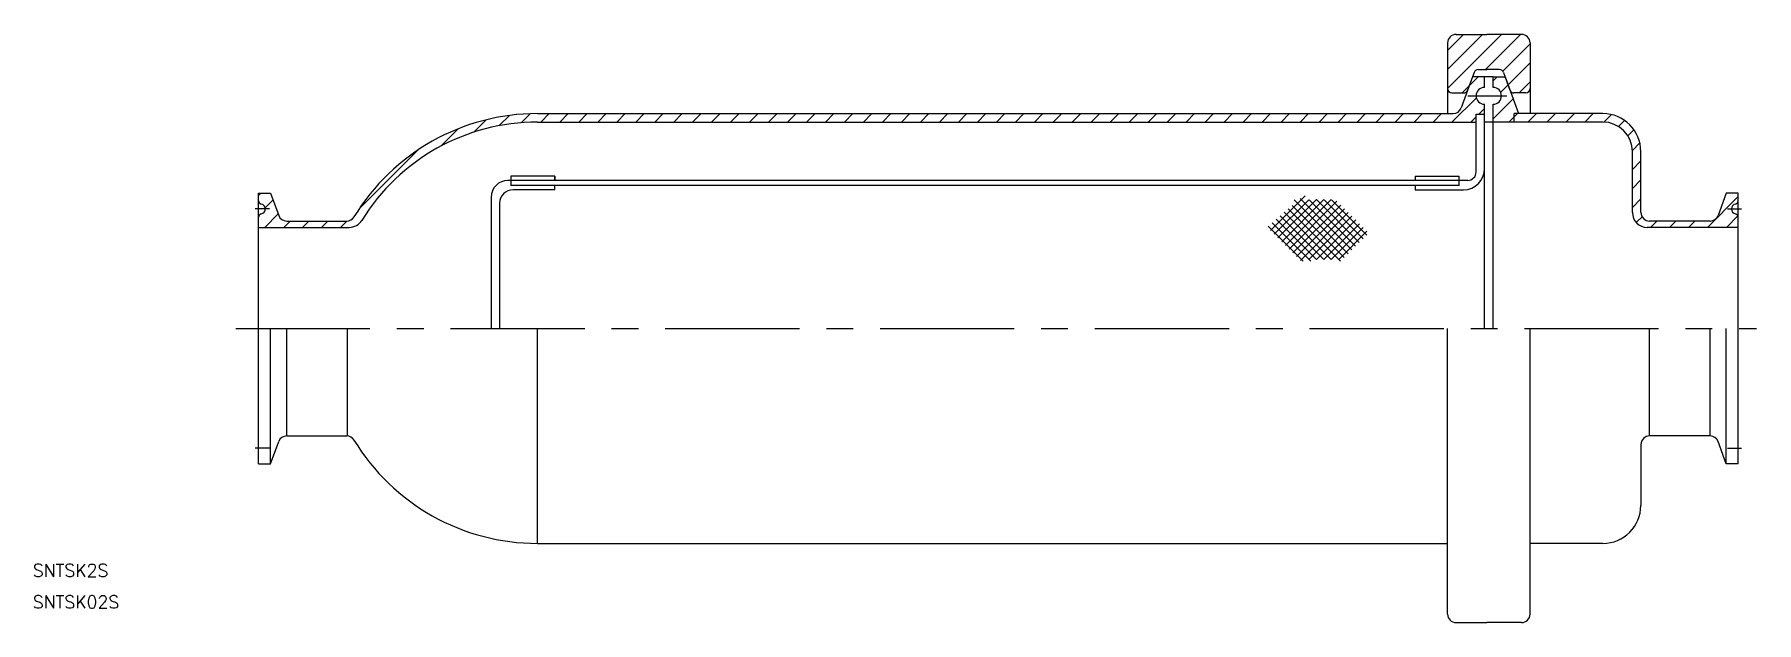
# Model space of a CAD drawing. Extents: x -53 to 354, y -70 to 69.
import ezdxf

# ---------------------------------------------------------------- set-up
doc = ezdxf.new("R2010")
doc.units = 0
doc.linetypes.add('CENTER', pattern=[50.8, 31.75, -6.35, 6.35, -6.35])
doc.layers.get('0').update_dxf_attribs({"linetype": 'CONTINUOUS'})
doc.layers.add('CENTER', color=1, linetype='CENTER')
doc.styles.get("Standard").update_dxf_attribs({"font": 'txt.shx', "height": 3, "bigfont": 'bigfont.shx'})

msp = doc.modelspace()

# ---------------------------------------------------------------- linework, layer by layer
at = {"color": 3, "linetype": 'CONTINUOUS'}
for p, q in [((281.25, 65.72), (285.03, 69.5)), ((281.25, 61.23), (289.52, 69.5)), ((281.25, 56.74), (294.01, 69.5)), ((290.18, 61.19), (298.5, 69.5)), ((294.32, 60.83), (300.75, 67.26)), ((295.56, 57.58), (300.75, 62.77)), ((284.68, 55.69), (286.36, 57.36)), ((286.38, 57.38), (288.5, 59.5)), ((292, 58.51), (292.99, 59.5)), ((293.82, 55.84), (295.55, 57.57)), ((298.15, 55.69), (300.75, 58.28)), ((282.29, 48.8), (288.05, 54.56)), ((292, 49.53), (296.75, 54.28)), ((50.89, 46.4), (53.8, 49.31)), ((56.93, 47.95), (59.34, 50.36)), ((62.12, 48.65), (64.24, 50.77)), ((66.76, 48.8), (68.76, 50.8)), ((71.25, 48.8), (73.25, 50.8)), ((75.74, 48.8), (77.74, 50.8)), ((80.23, 48.8), (82.23, 50.8)), ((84.72, 48.8), (86.72, 50.8)), ((89.21, 48.8), (91.21, 50.8)), ((93.7, 48.8), (95.7, 50.8)), ((98.19, 48.8), (100.19, 50.8)), ((102.68, 48.8), (104.68, 50.8)), ((107.17, 48.8), (109.17, 50.8)), ((111.66, 48.8), (113.66, 50.8)), ((116.15, 48.8), (118.15, 50.8)), ((120.64, 48.8), (122.64, 50.8)), ((125.13, 48.8), (127.13, 50.8)), ((129.62, 48.8), (131.62, 50.8)), ((134.11, 48.8), (136.11, 50.8)), ((138.6, 48.8), (140.6, 50.8)), ((143.09, 48.8), (145.09, 50.8)), ((147.58, 48.8), (149.58, 50.8)), ((152.07, 48.8), (154.07, 50.8)), ((156.56, 48.8), (158.56, 50.8)), ((161.05, 48.8), (163.05, 50.8)), ((165.54, 48.8), (167.54, 50.8)), ((170.03, 48.8), (172.03, 50.8)), ((174.52, 48.8), (176.52, 50.8)), ((179.01, 48.8), (181.01, 50.8)), ((183.5, 48.8), (185.5, 50.8)), ((187.99, 48.8), (189.99, 50.8)), ((192.48, 48.8), (194.48, 50.8)), ((196.97, 48.8), (198.97, 50.8)), ((201.46, 48.8), (203.46, 50.8)), ((205.95, 48.8), (207.95, 50.8)), ((210.44, 48.8), (212.44, 50.8)), ((214.93, 48.8), (216.93, 50.8)), ((219.42, 48.8), (221.42, 50.8)), ((223.91, 48.8), (225.91, 50.8)), ((228.41, 48.8), (230.41, 50.8)), ((232.9, 48.8), (234.9, 50.8)), ((237.39, 48.8), (239.39, 50.8)), ((241.88, 48.8), (243.88, 50.8)), ((246.37, 48.8), (248.37, 50.8)), ((250.86, 48.8), (252.86, 50.8)), ((255.35, 48.8), (257.35, 50.8)), ((259.84, 48.8), (261.84, 50.8)), ((264.33, 48.8), (266.33, 50.8)), ((268.82, 48.8), (270.82, 50.8)), ((273.31, 48.8), (275.31, 50.8)), ((277.8, 48.8), (279.8, 50.8)), ((286.78, 48.8), (288, 50.02)), ((288.64, 50.66), (290, 52.02)), ((295.76, 48.8), (297, 50.04)), ((297, 50.04), (297.76, 50.8)), ((297.76, 50.8), (297.95, 50.99)), ((300.25, 48.8), (302.25, 50.8)), ((304.74, 48.8), (306.74, 50.8)), ((309.23, 48.8), (311.23, 50.8)), ((313.72, 48.8), (315.72, 50.8)), ((318.2, 48.8), (319.98, 50.57)), ((321.65, 47.75), (323.09, 49.19)), ((43.08, 43.08), (47.19, 47.19)), ((323.9, 45.51), (325.34, 46.95)), ((23.82, 28.31), (37.69, 42.18)), ((324.96, 42.08), (326.72, 43.85)), ((324.96, 37.59), (326.96, 39.6)), ((324.96, 33.1), (326.97, 35.12)), ((0, 31.43), (0.57, 32)), ((1.57, 28.51), (3.44, 30.38)), ((324.96, 28.61), (326.98, 30.63)), ((342.7, 23.9), (350, 31.2)), ((1.45, 23.9), (4.64, 27.09)), ((5.94, 23.9), (7.44, 25.4)), ((10.43, 23.9), (11.93, 25.4)), ((14.92, 23.9), (16.42, 25.4)), ((19.41, 23.9), (20.91, 25.4)), ((325.88, 25.04), (327.25, 26.41)), ((329.23, 23.9), (330.73, 25.4)), ((333.72, 23.9), (335.22, 25.4)), ((338.21, 23.9), (339.71, 25.4)), ((347.19, 23.9), (349.92, 26.63))]:
    msp.add_line(p, q, dxfattribs=at)
at = {"color": 7, "linetype": 'CONTINUOUS'}
for p, q in [((283.25, 69.5), (290.5, 69.5)), ((298.75, 69.5), (290.5, 69.5)), ((281.25, 67.5), (281.25, 50.8)), ((300.75, 67.5), (300.75, 50.8)), ((288.45, 61.19), (290.5, 61.19)), ((293.55, 61.19), (290.5, 61.19)), ((287.15, 59.5), (284.46, 52.12)), ((287.51, 60.53), (285.99, 56.34)), ((292, 59.5), (287.15, 59.5)), ((290, 57), (290, 59.5)), ((292, 57), (292, 59.5)), ((292, 59.5), (294.85, 59.5)), ((294.49, 60.53), (296.01, 56.34)), ((294.85, 59.5), (298.02, 50.8)), ((282.25, 55.69), (285.05, 55.69)), ((290, 0), (290, 53)), ((292, 0), (292, 53)), ((299.75, 55.69), (296.95, 55.69)), ((66, 50.8), (282.58, 50.8)), ((288, 37), (288, 50.66)), ((288, 50.66), (290, 50.66)), ((317.96, 50.8), (297, 50.8)), ((297, 48.8), (297, 50.8)), ((66, 48.8), (288, 48.8)), ((317.96, 48.8), (290, 48.8)), ((324.96, 27.4), (324.96, 41.8)), ((326.99, 27.4), (326.96, 41.8)), ((286, 35), (59, 35)), ((59.71, 36), (59.71, 33.79)), ((70.1, 36), (59.71, 36)), ((284, 33.79), (59.71, 33.79)), ((70.1, 32.79), (60.2, 32.79)), ((70.1, 35), (70.1, 36)), ((70.1, 36), (70.1, 35)), ((70.1, 32.79), (70.1, 33.79)), ((273.6, 36), (284, 36)), ((273.6, 36), (273.6, 35)), ((273.6, 33.79), (273.6, 32.79)), ((273.6, 32.79), (285, 32.79)), ((284, 33.79), (284, 36)), ((0, -32), (0, 32)), ((0, 32), (2.85, 32)), ((2.85, 32), (4.77, 26.72)), ((55, 31), (55, 0)), ((57, 29.59), (57, 0)), ((247.55, 31.37), (239.36, 23.17)), ((248.4, 30.44), (240.24, 22.28)), ((250.21, 30.48), (241.12, 21.4)), ((251.97, 30.48), (242.01, 20.52)), ((253.74, 30.48), (242.89, 19.63)), ((255.09, 30.07), (243.78, 18.75)), ((244.51, 29.11), (256.82, 16.8)), ((255.98, 29.18), (244.66, 17.86)), ((244.94, 30.44), (257.7, 17.68)), ((246.4, 30.76), (258.59, 18.57)), ((246.4, 30.76), (258.59, 18.57)), ((248.48, 30.44), (259.47, 19.45)), ((250.21, 30.48), (260.35, 20.33)), ((250.21, 30.48), (260.35, 20.33)), ((252.02, 30.44), (261.24, 21.22)), ((253.78, 30.44), (262.12, 22.1)), ((347.15, 32), (345.23, 26.72)), ((350, 32), (347.15, 32)), ((350, -32), (350, 32)), ((6.65, 25.4), (20.87, 25.4)), ((239.78, 25), (244.02, 20.76)), ((240.73, 25.82), (250.21, 16.34)), ((241.67, 26.64), (251.97, 16.34)), ((242.62, 27.46), (253.74, 16.34)), ((242.62, 27.46), (253.74, 16.34)), ((243.56, 28.29), (255.93, 15.92)), ((256.86, 28.3), (245.54, 16.98)), ((257.74, 27.41), (246.43, 16.1)), ((258.63, 26.53), (248.44, 16.34)), ((259.51, 25.65), (250.21, 16.34)), ((260.4, 24.76), (251.97, 16.34)), ((343.35, 25.4), (328.99, 25.4)), ((0, 23.9), (21.45, 23.9)), ((238.84, 24.17), (243.14, 19.88)), ((244.02, 20.76), (248.87, 15.91)), ((261.28, 23.88), (253.74, 16.34)), ((262.16, 22.99), (255.51, 16.34)), ((350, 23.9), (328.46, 23.9)), ((243.14, 19.88), (247.1, 15.91)), ((2.85, -32), (2.85, 0)), ((300.75, -67.5), (300.75, 0)), ((347.15, -32), (347.15, 0)), ((6.65, -25.4), (6.65, 0)), ((21, -25.4), (21, 0)), ((66, -50.8), (66, 0)), ((281.25, -67.5), (281.25, 0)), ((329, -25.4), (329, 0)), ((343.35, -25.4), (343.35, 0)), ((2.85, -32), (4.77, -26.72)), ((6.65, -25.4), (20.87, -25.4)), ((326.99, -27.4), (326.96, -41.8)), ((343.35, -25.4), (328.99, -25.4)), ((347.15, -32), (345.23, -26.72)), ((0, -32), (2.85, -32)), ((350, -32), (347.15, -32)), ((66, -50.8), (281.25, -50.8)), ((317.96, -50.8), (300.75, -50.8)), ((283.25, -69.5), (290.5, -69.5)), ((298.75, -69.5), (290.5, -69.5))]:
    msp.add_line(p, q, dxfattribs=at)
for centre, radius, start, end in [((283.25, 67.5), 2, 90, 180), ((298.75, 67.5), 2, 0, 90), ((288.45, 60.19), 1, 90, 160), ((293.55, 60.19), 1, 20, 90), ((282.25, 56.69), 1, 180, 270), ((285.05, 56.69), 1, 270, 340), ((290, 55), 2, 90, 270), ((292, 55), 2, 270, 90), ((296.95, 56.69), 1, 200, 270), ((299.75, 56.69), 1, 270, 0), ((66, 0), 50.8, 90, 148.7389), ((282.58, 52.8), 2, 270, 340), ((317.96, 41.8), 9, 0, 90), ((66, 0), 48.8, 90, 148.4057), ((317.96, 41.8), 7, 0, 90), ((285, 37.79), 5, 270, 0), ((286, 37), 2, 270, 0), ((59, 31), 4, 90, 180), ((60.2, 29.59), 3.2, 90, 180), ((0.8, 30.21), 0.8, 180, 258.463), ((0.4, 28.25), 1.2, 281.537, 78.463), ((349.6, 28.25), 1.2, 101.537, 258.463), ((349.2, 30.21), 0.8, 281.537, 0), ((0.8, 26.29), 0.8, 101.537, 180), ((6.65, 27.4), 2, 200, 270), ((20.87, 27.4), 2, 270, 328.7389), ((21.45, 27.4), 3.5, 270, 328.4057), ((328.46, 27.4), 3.5, 180, 270), ((328.99, 27.4), 2, 180.1085, 270), ((343.35, 27.4), 2, 270, 340), ((349.2, 26.29), 0.8, 0, 78.463), ((6.65, -27.4), 2, 90, 160), ((20.87, -27.4), 2, 31.2611, 90), ((66, 0), 50.8, 211.2611, 270), ((328.99, -27.4), 2, 90, 179.8915), ((343.35, -27.4), 2, 20, 90), ((317.96, -41.8), 9, 270, 0), ((283.25, -67.5), 2, 180, 270), ((298.75, -67.5), 2, 270, 0)]:
    msp.add_arc(centre, radius, start, end, dxfattribs=at)
at = {"layer": 'CENTER', "color": 1, "linetype": 'CENTER'}
for p, q in [((286, 55), (295.3, 55)), ((2.58, 28.25), (-0.78, 28.25)), ((347.42, 28.25), (350.78, 28.25)), ((-5.39, 0), (354.33, 0)), ((2.58, -28.25), (-0.78, -28.25)), ((347.42, -28.25), (350.78, -28.25))]:
    msp.add_line(p, q, dxfattribs=at)

# ---------------------------------------------------------------- texts
at = {"color": 7, "linetype": 'CONTINUOUS'}
for s, p in [('SNTSK2S', (-53.4, -58.67)), ('SNTSK02S', (-53.4, -66.14))]:
    msp.add_text(s, height=3, dxfattribs=at).set_placement(p)

doc.saveas('drawing.dxf')
